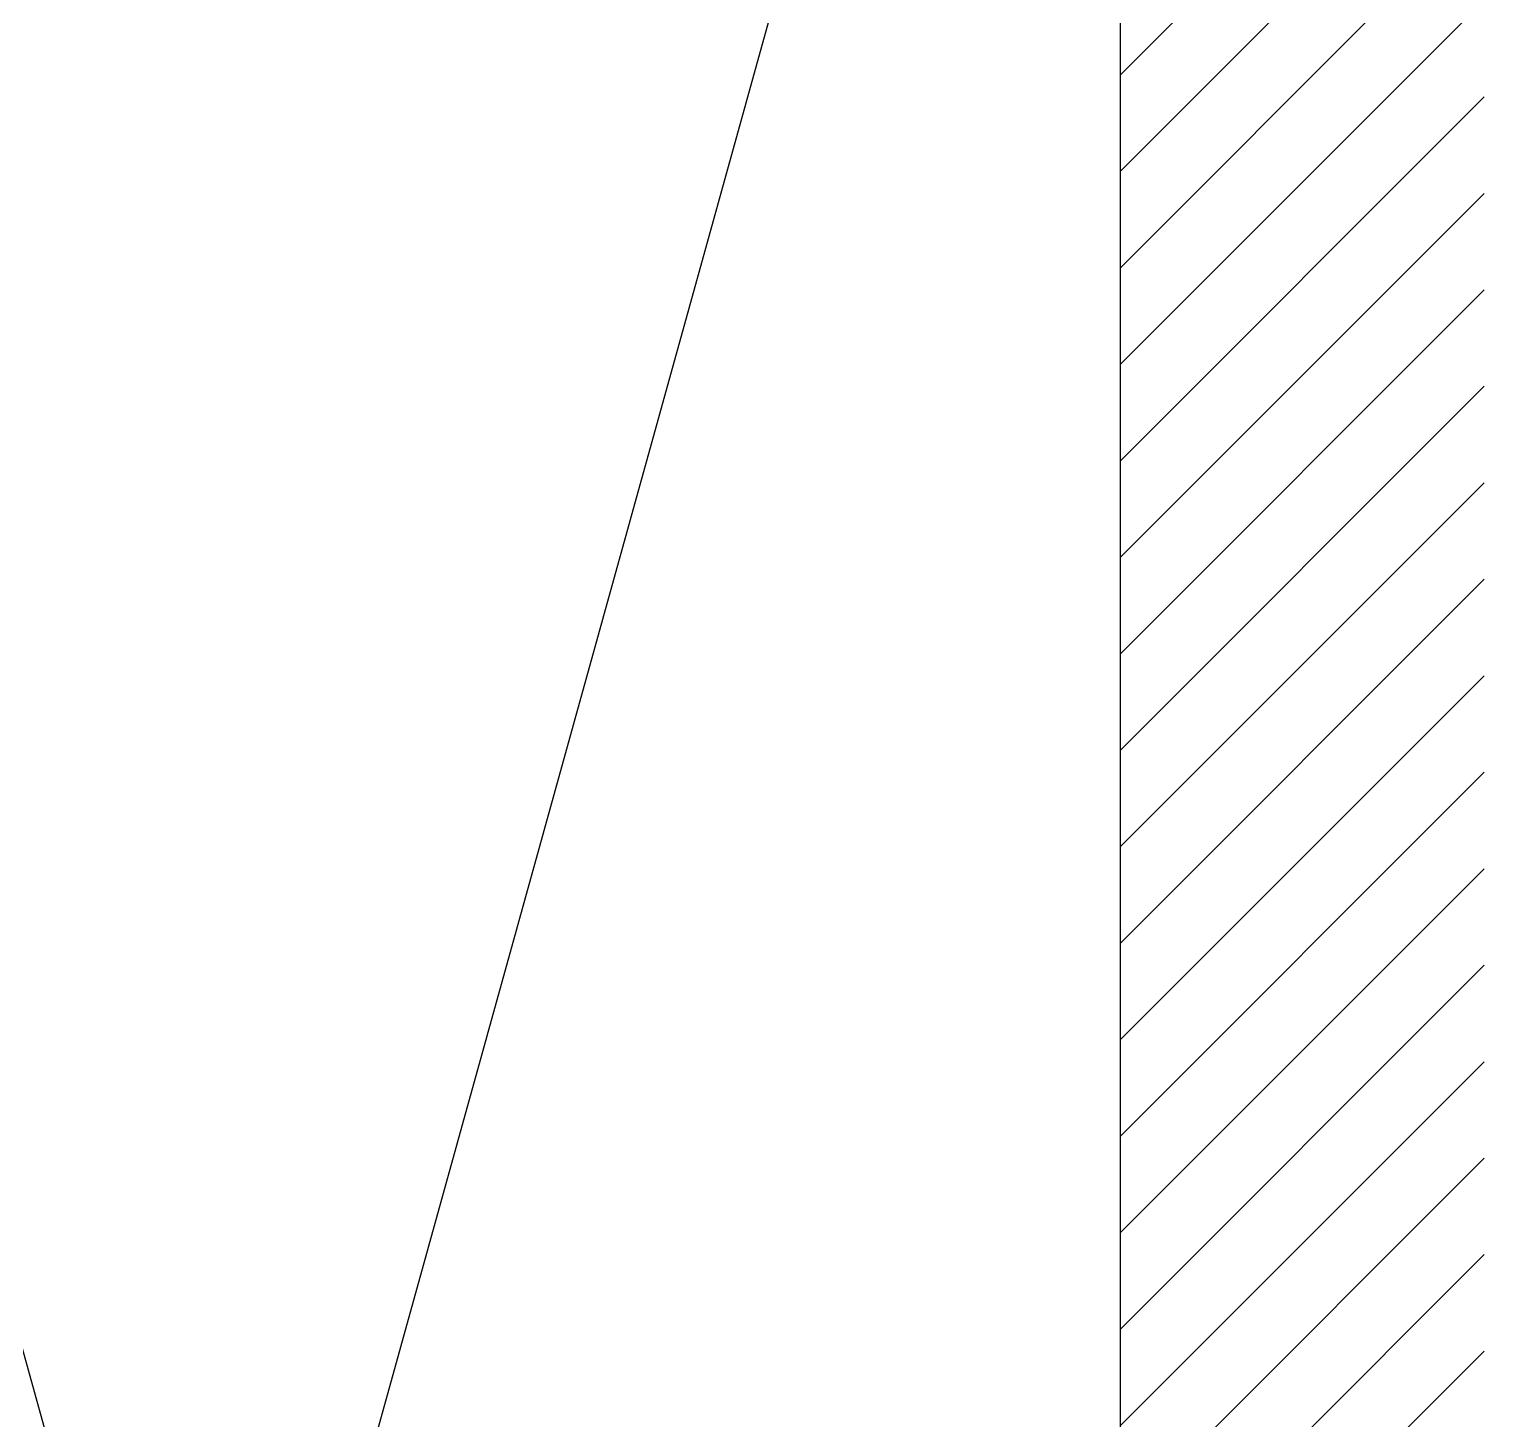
# Model space of a CAD drawing. Header units: inches. Extents: x 258415 to 640093, y 441672 to 945769.
# Drawn here: x 327809.9 to 328209.9, y 468781.3 to 469163.8 of the extents above; entities that cross this region are included whole.
import ezdxf

# ---------------------------------------------------------------- set-up
doc = ezdxf.new("R2010")
doc.units = ezdxf.units.IN
doc.header["$MEASUREMENT"] = 0
for name, color, linetype in [('A-DIMESNION-1', 7, 'Continuous'), ('CQ Wall plan', 3, 'Continuous'), ('CQ_callout', 34, 'Continuous'), ('xref grd floor$2$CQ Wall hatch_CHB', 8, 'Continuous')]:
    doc.layers.add(name, color=color, linetype=linetype)
doc.styles.get("Standard").update_dxf_attribs({"font": 'arial.ttf'})
doc.dimstyles.new('CQ Anno', dxfattribs={"dimscale": 40, "dimtxt": 2.2, "dimasz": 0.75, "dimexe": 1, "dimexo": 0.5, "dimgap": 0.5, "dimtad": 1, "dimrnd": 1, "dimdsep": 46, "dimtxsty": 'Standard', "dimblk": 'x-04-bw-gf-dim-50$0$DIM12', "dimcen": 0.0025, "dimdle": 0.5, "dimclrd": 8, "dimclre": 8, "dimclrt": 2, "dimazin": 2, "dimtfac": 1, "dimtix": 1, "dimtmove": 1, "dimatfit": 0, "dimfxl": 50, "dimtolj": 1, "dimtzin": 0, "dimlwd": -1, "dimarcsym": 1})
doc.dimstyles.get("Standard").update_dxf_attribs({"dimtxt": 0.18, "dimasz": 0.18, "dimexe": 0.18, "dimexo": 0.0625, "dimgap": 0.09, "dimtad": 0, "dimtih": 1, "dimtoh": 1, "dimdec": 4, "dimzin": 0, "dimdsep": 46, "dimtxsty": 'Standard', "dimcen": 0.09, "dimadec": 0, "dimazin": 0, "dimtfac": 1, "dimtdec": 4, "dimtofl": 0, "dimtmove": 0, "dimatfit": 3, "dimfxl": 1, "dimtolj": 1, "dimtzin": 0, "dimarcsym": 0})

# ---------------------------------------------------------------- blocks, each defined once
blk = doc.blocks.new('ff-12 wall plan')
at = {"layer": 'xref grd floor$2$CQ Wall hatch_CHB'}
h = blk.add_hatch(dxfattribs=at)
h.set_pattern_fill('ANSI31,_O', color=8, scale=150)
h.set_pattern_definition([(45, (0, 0), (-13.25825215, 13.25825215), [])])
h.paths.add_polyline_path([(308955.44, 469614.09), (309555.44, 469614.09), (309555.44, 467714.09), (309455.44, 467714.09), (309455.44, 469514.09), (308955.44, 469514.09)])
at = {"layer": 'CQ Wall plan', "elevation": 0}
for points in [[(308955.44, 467714.09), (309455.44, 467714.09), (309455.44, 469514.09), (308955.44, 469514.09)], [(309455.44, 469514.09), (308955.44, 469514.09), (308955.44, 467714.09), (309455.44, 467714.09)]]:
    blk.add_lwpolyline(points, close=True, dxfattribs=at)
at = {"layer": 'xref grd floor$2$CQ Wall hatch_CHB', "color": 8}
for p, q in [((308955.44, 469514.09, 0), (309455.44, 467714.09, 0)), ((309455.44, 469514.09, 0), (308955.44, 467714.09, 0))]:
    blk.add_line(p, q, dxfattribs=at)
blk = doc.blocks.new('x-04-bw-gf-dim-50$0$DIM12')
blk.add_line((0, -1), (0, 1))
at = {"color": 8}
blk.add_line((-1, 0), (1, 0), dxfattribs=at)
blk.add_circle((0, 0), 0.5)
blk = doc.blocks.new('*D1063')
at = {"layer": 'A-DIMESNION-1', "color": 8, "lineweight": -2, "ltscale": 0.05, "transparency": 16777216}
for p, q in [((327589.84, 469514.09), (326947.38, 469514.09)), ((328189.84, 467914.11), (326947.38, 467914.11))]:
    blk.add_line(p, q, dxfattribs=at)
at = {"layer": 'A-DIMESNION-1', "color": 8, "ltscale": 0.05, "transparency": 16777216}
blk.add_line((326987.38, 467934.11), (326987.38, 469494.09), dxfattribs=at)
at = {"layer": 'Defpoints', "color": 0, "linetype": 'Continuous', "ltscale": 0.05, "transparency": 16777216}
for p in [(326987.38, 469514.09), (327609.84, 469514.09, 0), (328209.84, 467914.11, 0)]:
    blk.add_point(p, dxfattribs=at)
at = {"layer": 'A-DIMESNION-1', "color": 8, "linetype": 'Continuous', "ltscale": 0.05, "transparency": 16777216, "xscale": 20, "yscale": 20, "zscale": 20}
for p, rotation in [((326987.38, 469514.09), 90), ((326987.38, 467914.11), 270)]:
    blk.add_blockref('x-04-bw-gf-dim-50$0$DIM12', p, dxfattribs=dict(at, rotation=rotation))
at = {"layer": 'A-DIMESNION-1', "color": 2, "linetype": 'Continuous', "ltscale": 0.05, "transparency": 16777216, "insert": (326958.91, 468714.1), "char_height": 44, "attachment_point": 5, "rotation": 90}
blk.add_mtext('\\A1;1600', dxfattribs=at)

msp = doc.modelspace()

# ---------------------------------------------------------------- block references
at = {"layer": 'CQ Wall plan'}
msp.add_blockref('ff-12 wall plan', (18654.478, 0), dxfattribs=at)

# ---------------------------------------------------------------- dimensions: what is measured, and where the dimension line sits
at = {"layer": 'A-DIMESNION-1', "color": 64, "linetype": 'Continuous', "ltscale": 0.05}
dim = msp.add_linear_dim(base=(326987.378, 469514.094, 0), p1=(328209.843, 467914.11, 0), p2=(327609.843, 469514.094, 0), angle=270, dimstyle='CQ Anno', override={"dimscale": 0, "dimasz": 1, "dimexe": 2, "dimexo": 1, "dimgap": 0.3, "dimcen": 0.005}, dxfattribs=at)
dim.commit()
dim.dimension.update_dxf_attribs({"geometry": '*D1063', "text_midpoint": (326958.912, 468714.102, 0)})

# ---------------------------------------------------------------- leaders
at = {"layer": 'CQ_callout'}
msp.add_leader([(328378.462, 468410.465, -0.001), (327215.573, 469109.165, -0.001), (326606.038, 469109.165, -0.001)], dimstyle='Standard', override={"dimasz": 10, "dimldrblk": 'Dot', "dimfxl": 0.1, "dimarcsym": 2}, dxfattribs=at)

doc.saveas('drawing.dxf')
